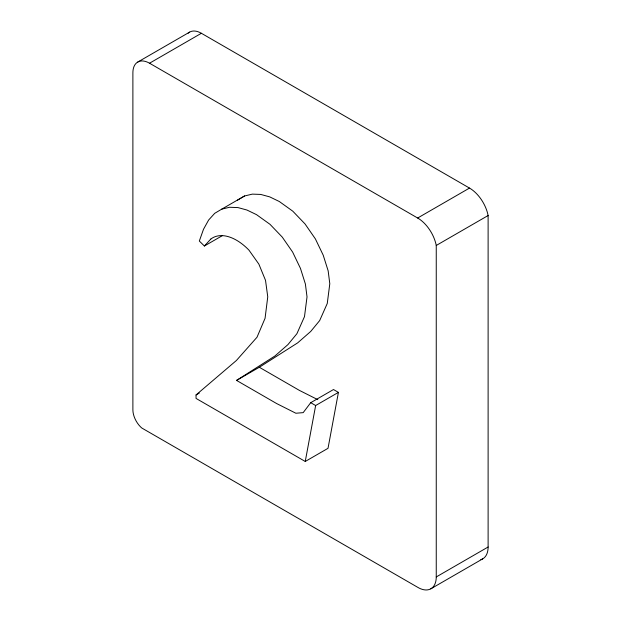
<?xml version="1.0" encoding="UTF-8"?>
<svg xmlns="http://www.w3.org/2000/svg" width="621" height="621" viewBox="0 0 621 621"><rect width="100%" height="100%" fill="white"/><g stroke="black" fill="none" stroke-linecap="round" stroke-linejoin="round"><path stroke-width="0.93" d="M210.798 239.077A47.801 27.603 60 0 1 248.974 250.162L258.856 264.111L265.524 280.35L267.752 296.822L265.066 318.301L257.009 337.234L236.399 360.49L196.042 394.948L196.042 398.418L305.245 461.465L315.647 405.529L338.422 392.379L333.493 389.538L310.717 402.687L303.188 412.639L295.868 413.237L276.648 403.557L236.547 380.409L274.901 356.012L287.942 344.601L296.9 333.718L304.492 316.609L307.022 296.9L305.385 283.999L300.455 268.381L292.623 252.064L282.252 237.09L270.011 224.328L256.527 214.656L246.964 210.038L237.983 207.585L229.591 207.274L221.775 209.122L214.726 213.314L208.633 220.028L203.502 229.273L199.325 241.041L204.394 246.017L222.287 235.685M338.422 392.379L328.02 448.315L305.245 461.465M204.394 246.017L210.798 239.069M236.547 380.409L259.322 367.259L297.676 342.862L310.717 331.451L319.675 320.568L327.267 303.459L329.798 283.75L328.16 270.849L323.231 255.231L315.398 238.914L305.027 223.94L292.786 211.179L279.303 201.507L269.739 196.888L260.766 194.435L252.367 194.125L244.55 195.972L221.775 209.122M237.501 200.164L244.55 195.972M137.761 62.053L189.622 32.113M488.114 547.008L436.252 576.948A25.81 14.904 60 0 1 417.654 587.28L141.821 428.032L140.462 426.798A16.488 9.517 60 0 1 132.886 409.961L132.886 72.828A23.536 13.584 60 0 1 149.529 63.218L201.383 33.278L469.507 188.078A27.145 15.672 60 0 1 488.114 215.526L488.114 547.008A25.81 14.904 60 0 1 480.809 559.661M149.529 63.218L417.654 218.018L469.507 188.078M436.252 576.948L436.252 245.466L488.114 215.526M196.042 394.948L199.294 393.07M430.788 588.84L482.641 558.9M317.812 399.668L299.423 390.407L259.322 367.259M310.717 402.687L315.647 405.529M417.654 218.018A27.145 15.672 60 0 1 436.252 245.466M188.186 33.177A23.536 13.584 60 0 1 201.383 33.278"/></g></svg>
